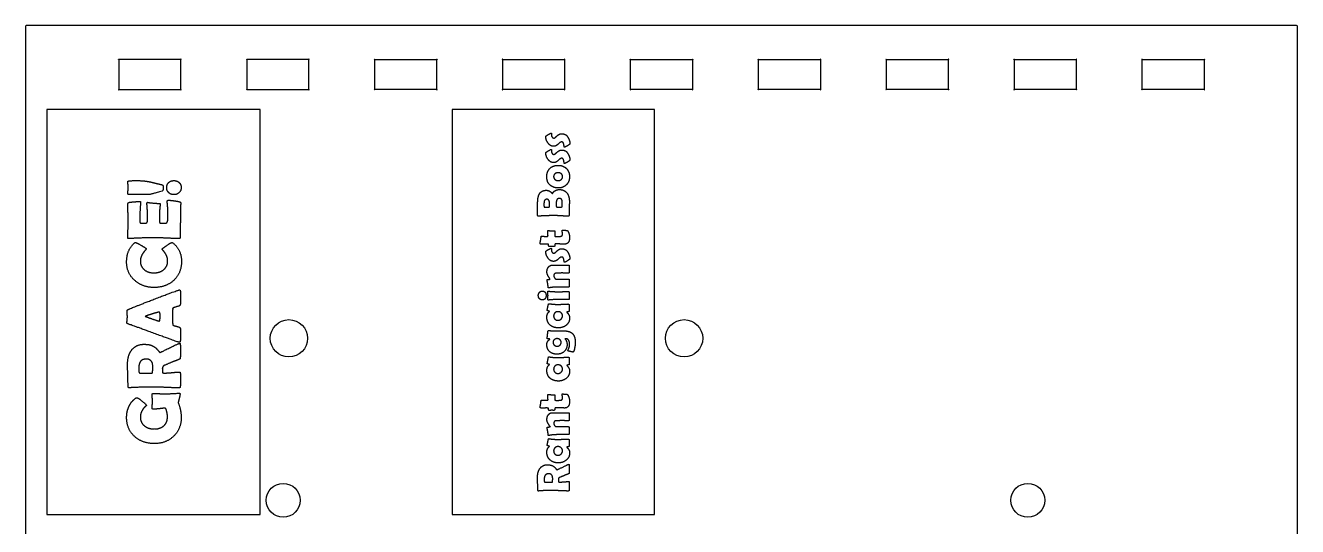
# Model space of a CAD drawing. Header units: millimetres. Extents: x 10 to 778, y 22 to 238.
# Drawn here: x 375 to 494.3, y 190.9 to 237.9 of the extents above; entities that cross this region are included whole.
import ezdxf

# ---------------------------------------------------------------- set-up
doc = ezdxf.new("R2010")
doc.units = ezdxf.units.MM
doc.layers.get('0').update_dxf_attribs({"linetype": 'CONTINUOUS'})

msp = doc.modelspace()

# ---------------------------------------------------------------- linework, layer by layer
for p, q in [((387.56, 219.87), (387.56, 219.5)), ((423.11, 220.01), (423.08, 220.01)), ((384.71, 217.9), (384.66, 217.9)), ((424.64, 218.29), (424.64, 218.13)), ((424.43, 215.41), (425.1, 215.41)), ((424.77, 214.1), (425.91, 214.1)), ((425.73, 208.49), (425.59, 208.49)), ((384.75, 203.9), (384.7, 203.89)), ((389.35, 203.39), (389.39, 203.4)), ((424.64, 202.91), (424.64, 202.75)), ((424.43, 201.56), (425.1, 201.56)), ((424.77, 200.25), (425.91, 200.25)), ((423.13, 194.22), (423.1, 194.21))]:
    msp.add_line(p, q)
msp.add_lwpolyline([(494.32, 27.8), (494.32, 231.8), (494.32, 237.8), (494.32, 237.82), (494.29, 237.87), (494.23, 237.9), (494.22, 237.9), (491.21, 237.9), (378.08, 237.9), (375.08, 237.9), (375.06, 237.9), (375.01, 237.87), (374.98, 237.82), (374.98, 237.8), (374.98, 231.8), (374.98, 27.8)])
for points in [[(389.56, 234.74), (389.55, 234.71), (389.55, 234.7), (386.65, 234.7), (383.75, 234.7), (383.73, 234.7), (383.7, 234.71), (383.71, 234.74), (383.73, 234.74), (383.75, 234.71), (383.75, 234.7), (383.75, 231.9), (383.73, 231.9), (383.7, 231.89), (383.71, 231.86), (383.73, 231.86), (383.75, 231.89), (383.75, 231.9), (389.55, 231.9), (389.55, 234.7), (389.56, 234.7), (389.59, 234.71), (389.58, 234.74)], [(395.73, 234.74), (395.71, 234.74), (395.7, 234.71), (395.74, 234.7), (395.75, 234.7), (395.75, 234.71)], [(401.59, 231.89), (401.56, 231.9), (401.55, 231.9), (401.55, 234.7), (398.65, 234.7), (395.75, 234.7), (395.75, 231.9), (401.55, 231.9), (401.55, 231.89), (401.56, 231.86), (401.59, 231.86)], [(401.55, 234.7), (401.56, 234.7), (401.59, 234.71), (401.59, 234.74), (401.56, 234.74), (401.55, 234.71)], [(407.75, 234.7), (410.65, 234.7), (413.55, 234.7), (413.55, 234.71), (413.56, 234.74), (413.59, 234.74), (413.59, 234.71), (413.56, 234.7), (413.55, 234.7), (413.55, 231.9), (407.75, 231.9), (407.74, 231.9), (407.7, 231.89), (407.71, 231.86), (407.73, 231.86), (407.75, 231.89), (407.75, 231.9)], [(407.73, 234.74), (407.71, 234.74), (407.7, 234.71), (407.74, 234.7), (407.75, 234.7), (407.75, 234.71)], [(419.75, 234.7), (419.75, 234.71), (419.73, 234.74), (419.71, 234.74), (419.7, 234.71), (419.74, 234.7)], [(422.64, 234.7), (425.55, 234.7), (425.55, 231.9), (419.75, 231.9), (419.74, 231.9), (419.7, 231.89), (419.71, 231.86), (419.73, 231.86), (419.75, 231.89), (419.75, 231.9), (419.75, 234.7)], [(425.58, 234.74), (425.56, 234.74), (425.55, 234.71), (425.55, 234.7), (425.56, 234.7), (425.59, 234.71)], [(431.73, 231.86), (431.75, 231.89), (431.75, 231.9), (431.75, 234.7), (431.74, 234.7), (431.71, 234.71), (431.71, 234.74), (431.73, 234.74), (431.75, 234.71), (431.75, 234.7), (434.65, 234.7), (437.55, 234.7), (437.55, 234.71), (437.56, 234.74), (437.59, 234.74), (437.59, 234.71), (437.56, 234.7), (437.55, 234.7), (437.55, 231.9), (431.75, 231.9), (431.74, 231.9), (431.71, 231.89), (431.71, 231.86)], [(449.55, 231.9), (443.75, 231.9), (443.75, 231.89), (443.73, 231.86), (443.71, 231.86), (443.71, 231.89), (443.74, 231.9), (443.75, 231.9), (443.75, 234.7), (443.74, 234.7), (443.71, 234.71), (443.71, 234.74), (443.73, 234.74), (443.75, 234.71), (443.75, 234.7), (446.65, 234.7), (449.55, 234.7), (449.56, 234.7), (449.59, 234.71), (449.58, 234.74), (449.56, 234.74), (449.55, 234.71), (449.55, 234.7)], [(455.73, 231.86), (455.75, 231.89), (455.75, 231.9), (455.75, 234.7), (455.75, 234.71), (455.73, 234.74), (455.71, 234.74), (455.7, 234.71), (455.74, 234.7), (455.75, 234.7), (458.65, 234.7), (461.55, 234.7), (461.56, 234.7), (461.59, 234.71), (461.59, 234.74), (461.56, 234.74), (461.55, 234.71), (461.55, 234.7), (461.55, 231.9), (461.56, 231.9), (461.59, 231.89), (461.59, 231.86), (461.56, 231.86), (461.55, 231.89), (461.55, 231.9), (455.75, 231.9), (455.74, 231.9), (455.7, 231.89), (455.71, 231.86)], [(470.65, 234.7), (473.55, 234.7), (473.55, 231.9), (473.56, 231.9), (473.59, 231.89), (473.59, 231.86), (473.56, 231.86), (473.55, 231.89), (473.55, 231.9), (467.75, 231.9), (467.74, 231.9), (467.71, 231.89), (467.71, 231.86), (467.73, 231.86), (467.75, 231.89), (467.75, 231.9), (467.75, 234.7), (467.74, 234.7), (467.71, 234.71), (467.71, 234.74), (467.73, 234.74), (467.75, 234.71), (467.75, 234.7)], [(473.56, 234.7), (473.59, 234.71), (473.59, 234.74), (473.56, 234.74), (473.55, 234.71), (473.55, 234.7)], [(479.73, 234.74), (479.71, 234.74), (479.7, 234.71), (479.74, 234.7), (479.75, 234.7), (479.75, 234.71)], [(482.65, 234.7), (485.55, 234.7), (485.55, 234.71), (485.56, 234.74), (485.58, 234.74), (485.59, 234.71), (485.56, 234.7), (485.55, 234.7), (485.55, 231.9), (479.75, 231.9), (479.75, 231.89), (479.73, 231.86), (479.71, 231.86), (479.7, 231.89), (479.74, 231.9), (479.75, 231.9), (479.75, 234.7)], [(389.55, 231.9), (389.55, 231.89), (389.56, 231.86), (389.58, 231.86), (389.59, 231.89), (389.56, 231.9)], [(395.73, 231.86), (395.75, 231.89), (395.75, 231.9), (395.74, 231.9), (395.7, 231.89), (395.71, 231.86)], [(413.55, 231.9), (413.55, 231.89), (413.56, 231.86), (413.59, 231.86), (413.59, 231.89), (413.56, 231.9)], [(425.58, 231.86), (425.59, 231.89), (425.56, 231.9), (425.55, 231.9), (425.55, 231.89), (425.56, 231.86)], [(437.55, 231.9), (437.55, 231.89), (437.56, 231.86), (437.59, 231.86), (437.59, 231.89), (437.56, 231.9)], [(449.58, 231.86), (449.59, 231.89), (449.56, 231.9), (449.55, 231.9), (449.55, 231.89), (449.56, 231.86)], [(485.56, 231.9), (485.55, 231.9), (485.55, 231.89), (485.56, 231.86), (485.58, 231.86), (485.59, 231.89)], [(397, 192), (397, 230), (377, 230), (377, 192)], [(434, 192), (434, 230), (415, 230), (415, 192)]]:
    msp.add_lwpolyline(points, close=True)
for centre, radius in [((399.69, 208.54), 1.75), ((436.77, 208.54), 1.75), ((399.16, 193.34), 1.59), ((469.01, 193.34), 1.59)]:
    msp.add_circle(centre, radius)
for points in [[(423.79, 227.49), (423.79, 227.52), (424.02, 227.66)], [(423.99, 226.88), (423.79, 227.16), (423.79, 227.49)], [(424.52, 226.56), (424.21, 226.56), (423.99, 226.88)], [(424.02, 227.66), (424.24, 227.79), (424.28, 227.79)], [(424.28, 227.79), (424.3, 227.79), (424.34, 227.76)], [(424.34, 227.76), (424.32, 227.7), (424.32, 227.64)], [(424.32, 227.64), (424.32, 227.51), (424.38, 227.43)], [(424.38, 227.43), (424.44, 227.33), (424.56, 227.33)], [(424.56, 227.33), (424.63, 227.33), (424.74, 227.44)], [(424.74, 227.44), (424.91, 227.6), (424.97, 227.64)], [(425.07, 226.87), (424.85, 226.67), (424.84, 226.67)], [(424.97, 227.64), (425.13, 227.74), (425.31, 227.74)], [(425.28, 226.97), (425.19, 226.97), (425.07, 226.87)], [(425.47, 226.79), (425.42, 226.97), (425.28, 226.97)], [(425.31, 227.74), (425.42, 227.74), (425.54, 227.7)], [(425.53, 226.49), (425.5, 226.64), (425.47, 226.79)], [(425.54, 227.7), (425.67, 227.65), (425.74, 227.58)], [(425.74, 227.58), (425.87, 227.42), (425.96, 227.22)], [(426.06, 226.8), (426.06, 226.76), (425.83, 226.61)], [(425.96, 227.22), (426.06, 226.99), (426.06, 226.8)], [(423.79, 225.96), (423.79, 225.99), (424.02, 226.12)], [(423.99, 225.35), (423.79, 225.63), (423.79, 225.96)], [(424.02, 226.12), (424.24, 226.26), (424.28, 226.26)], [(424.28, 226.26), (424.3, 226.26), (424.34, 226.22)], [(424.34, 226.22), (424.32, 226.17), (424.32, 226.11)], [(424.32, 226.11), (424.32, 225.98), (424.38, 225.9)], [(424.38, 225.9), (424.44, 225.8), (424.56, 225.8)], [(424.84, 226.67), (424.69, 226.56), (424.52, 226.56)], [(424.56, 225.8), (424.63, 225.8), (424.74, 225.9)], [(424.74, 225.9), (424.91, 226.07), (424.97, 226.1)], [(424.97, 226.1), (425.13, 226.21), (425.31, 226.21)], [(425.31, 226.21), (425.42, 226.21), (425.54, 226.17)], [(425.55, 226.47), (425.53, 226.47), (425.53, 226.49)], [(425.54, 226.17), (425.67, 226.12), (425.74, 226.05)], [(425.83, 226.61), (425.6, 226.47), (425.55, 226.47)], [(425.74, 226.05), (425.87, 225.89), (425.96, 225.68)], [(425.96, 225.68), (426.06, 225.46), (426.06, 225.27)], [(423.88, 223.71), (423.88, 224.18), (424.17, 224.48)], [(424.52, 225.03), (424.21, 225.03), (423.99, 225.35)], [(424.17, 224.48), (424.47, 224.77), (424.95, 224.77)], [(424.84, 225.13), (424.69, 225.03), (424.52, 225.03)], [(425.07, 225.33), (424.85, 225.14), (424.84, 225.13)], [(424.95, 224.77), (425.43, 224.77), (425.72, 224.48)], [(425.28, 225.44), (425.19, 225.44), (425.07, 225.33)], [(425.47, 225.25), (425.42, 225.44), (425.28, 225.44)], [(425.53, 224.96), (425.5, 225.11), (425.47, 225.25)], [(425.55, 224.94), (425.53, 224.94), (425.53, 224.96)], [(425.83, 225.08), (425.6, 224.94), (425.55, 224.94)], [(425.72, 224.48), (426.02, 224.18), (426.02, 223.71)], [(426.06, 225.27), (426.06, 225.23), (425.83, 225.08)], [(384.58, 223.27), (384.58, 223.34), (385.43, 223.34)], [(384.6, 222.98), (384.58, 223.17), (384.58, 223.27)], [(385.43, 223.34), (386.07, 223.34), (386.63, 223.23)], [(386.63, 223.23), (387.2, 223.09), (387.78, 222.95)], [(388.42, 223.16), (388.61, 223.34), (388.9, 223.34)], [(388.9, 223.34), (389.2, 223.34), (389.39, 223.16)], [(424.18, 222.93), (423.88, 223.22), (423.88, 223.71)], [(424.65, 223.98), (424.53, 223.88), (424.53, 223.71)], [(424.53, 223.71), (424.53, 223.55), (424.66, 223.44)], [(424.95, 224.08), (424.78, 224.08), (424.65, 223.98)], [(424.66, 223.44), (424.78, 223.34), (424.95, 223.34)], [(425.24, 223.98), (425.12, 224.08), (424.95, 224.08)], [(424.95, 223.34), (425.12, 223.34), (425.24, 223.44)], [(425.37, 223.71), (425.37, 223.88), (425.24, 223.98)], [(425.24, 223.44), (425.37, 223.55), (425.37, 223.71)], [(426.02, 223.71), (426.02, 223.24), (425.73, 222.95)], [(384.58, 222.09), (384.58, 222.19), (384.6, 222.39)], [(384.71, 222.03), (384.58, 222.03), (384.58, 222.09)], [(384.61, 222.68), (384.61, 222.78), (384.6, 222.98)], [(384.6, 222.39), (384.61, 222.59), (384.61, 222.68)], [(385.19, 222.04), (384.87, 222.03), (384.71, 222.03)], [(385.66, 222.05), (385.5, 222.05), (385.19, 222.04)], [(386.09, 222.04), (385.8, 222.05), (385.66, 222.05)], [(386.51, 222.02), (386.37, 222.02), (386.09, 222.04)], [(387.79, 222.35), (386.67, 222.02), (386.51, 222.02)], [(387.78, 222.95), (387.91, 222.92), (387.91, 222.67)], [(387.91, 222.67), (387.91, 222.39), (387.79, 222.35)], [(388.23, 222.68), (388.23, 222.97), (388.42, 223.16)], [(388.42, 222.21), (388.23, 222.39), (388.23, 222.68)], [(388.9, 222.02), (388.61, 222.02), (388.42, 222.21)], [(389.39, 222.21), (389.2, 222.02), (388.9, 222.02)], [(389.39, 223.16), (389.59, 222.98), (389.59, 222.68)], [(389.59, 222.68), (389.59, 222.39), (389.39, 222.21)], [(423.03, 221.34), (423.05, 221.86), (423.2, 222.11)], [(423.2, 222.11), (423.4, 222.43), (423.87, 222.43)], [(423.87, 222.43), (423.99, 222.43), (424.13, 222.36)], [(424.13, 222.36), (424.23, 222.3), (424.33, 222.21)], [(424.97, 222.65), (424.48, 222.65), (424.18, 222.93)], [(424.33, 222.21), (424.42, 222.13), (424.41, 222.13)], [(424.41, 222.13), (424.43, 222.13), (424.46, 222.19)], [(424.46, 222.19), (424.54, 222.34), (424.72, 222.42)], [(424.72, 222.42), (424.89, 222.5), (425.07, 222.5)], [(425.73, 222.95), (425.43, 222.65), (424.97, 222.65)], [(425.07, 222.5), (425.46, 222.5), (425.71, 222.25)], [(425.71, 222.25), (426.01, 221.98), (426.01, 221.29)], [(384.58, 221.09), (384.58, 221.27), (384.72, 221.3)], [(384.6, 220.32), (384.58, 220.83), (384.58, 221.09)], [(384.72, 221.3), (384.8, 221.32), (385.21, 221.35)], [(385.21, 221.35), (385.62, 221.39), (385.71, 221.39)], [(385.78, 221.25), (385.7, 220.31), (385.7, 219.57)], [(385.71, 221.39), (385.78, 221.39), (385.78, 221.32)], [(385.78, 221.32), (385.78, 221.3), (385.78, 221.25)], [(386.37, 221.2), (386.37, 221.29), (386.45, 221.29)], [(386.39, 221.02), (386.37, 221.13), (386.37, 221.2)], [(386.4, 220.82), (386.4, 220.86), (386.39, 221.02)], [(386.43, 219.93), (386.43, 220.37), (386.4, 220.82)], [(386.45, 221.29), (386.38, 221.29), (386.99, 221.23)], [(386.99, 221.23), (387.27, 221.2), (387.55, 221.2)], [(387.55, 221.2), (387.62, 221.2), (387.62, 221.1)], [(387.58, 220.78), (387.56, 220.58), (387.56, 219.87)], [(387.62, 221.1), (387.62, 221.1), (387.58, 220.78)], [(388.28, 221.42), (388.28, 221.5), (388.41, 221.5)], [(388.32, 220.87), (388.28, 221.24), (388.28, 221.42)], [(388.35, 220.32), (388.35, 220.51), (388.32, 220.87)], [(388.41, 221.5), (388.56, 221.5), (388.96, 221.44)], [(388.96, 221.44), (389.4, 221.38), (389.49, 221.33)], [(389.49, 221.33), (389.55, 221.29), (389.55, 221.21)], [(389.54, 221.11), (389.51, 220.85), (389.51, 219.61)], [(389.55, 221.21), (389.55, 221.18), (389.54, 221.11)], [(423.02, 220.56), (423.02, 221.23), (423.03, 221.34)], [(423.65, 221.41), (423.62, 221.31), (423.62, 221.08)], [(423.62, 221.08), (423.62, 220.85), (423.65, 220.85)], [(423.89, 221.59), (423.71, 221.59), (423.65, 221.41)], [(423.65, 220.85), (423.69, 220.85), (423.77, 220.85)], [(423.77, 220.85), (423.85, 220.84), (423.89, 220.84)], [(424.15, 221.14), (424.15, 221.59), (423.89, 221.59)], [(423.89, 220.84), (424.1, 220.84), (424.13, 220.87)], [(424.13, 220.87), (424.15, 220.9), (424.15, 221.14)], [(424.81, 221.5), (424.77, 221.4), (424.77, 221.17)], [(424.77, 221.17), (424.77, 220.9), (424.79, 220.88)], [(424.79, 220.88), (424.81, 220.85), (425.04, 220.85)], [(425.06, 221.66), (424.88, 221.66), (424.81, 221.5)], [(425.04, 220.85), (425.29, 220.85), (425.32, 220.88)], [(425.31, 221.5), (425.25, 221.66), (425.06, 221.66)], [(425.34, 221.18), (425.34, 221.41), (425.31, 221.5)], [(425.32, 220.88), (425.34, 220.91), (425.34, 221.18)], [(426, 220.99), (426, 220.21), (425.97, 220.06)], [(426.01, 221.29), (426.01, 221.24), (426, 221.14)], [(426, 221.14), (426, 221.04), (426, 220.99)], [(384.61, 219.55), (384.61, 219.8), (384.6, 220.32)], [(386.37, 219.4), (386.44, 219.46), (386.44, 219.62)], [(386.43, 219.76), (386.43, 219.86), (386.43, 219.93)], [(386.44, 219.62), (386.44, 219.66), (386.43, 219.76)], [(388.19, 219.36), (388.33, 219.42), (388.35, 219.81)], [(388.35, 219.81), (388.35, 219.8), (388.35, 220.32)], [(389.51, 219.61), (389.51, 219.34), (389.5, 218.81)], [(423.03, 220.07), (423.02, 220.14), (423.02, 220.56)], [(423.08, 220.01), (423.04, 220), (423.03, 220.07)], [(423.63, 220.03), (423.45, 220.02), (423.11, 220.01)], [(424.54, 220.06), (424.3, 220.06), (423.63, 220.03)], [(425.23, 220.03), (424.77, 220.06), (424.54, 220.06)], [(425.91, 220), (425.68, 220), (425.23, 220.03)], [(425.97, 220.06), (425.96, 220), (425.91, 220)], [(384.58, 217.99), (384.58, 218.25), (384.6, 218.77)], [(384.6, 218.77), (384.61, 219.29), (384.61, 219.55)], [(385.7, 219.57), (385.7, 219.39), (385.79, 219.34)], [(385.79, 219.34), (385.83, 219.33), (386.06, 219.33)], [(386.06, 219.33), (386.29, 219.33), (386.37, 219.4)], [(387.56, 219.5), (387.56, 219.35), (387.63, 219.33)], [(387.63, 219.33), (387.65, 219.33), (387.85, 219.33)], [(387.85, 219.33), (388.12, 219.33), (388.19, 219.36)], [(389.5, 218.81), (389.5, 218.28), (389.5, 218.01)], [(423.99, 218.61), (423.99, 218.65), (424.02, 218.65)], [(423.99, 218.38), (423.99, 218.53), (423.99, 218.61)], [(424.02, 218.65), (424.07, 218.65), (424.16, 218.64)], [(424.16, 218.64), (424.26, 218.63), (424.31, 218.63)], [(424.31, 218.63), (424.36, 218.63), (424.46, 218.63)], [(424.46, 218.63), (424.55, 218.63), (424.6, 218.63)], [(424.6, 218.63), (424.65, 218.63), (424.65, 218.57)], [(424.65, 218.43), (424.64, 218.33), (424.64, 218.29)], [(424.65, 218.57), (424.65, 218.53), (424.65, 218.43)], [(425.32, 218.66), (425.32, 218.7), (425.37, 218.7)], [(425.34, 218.52), (425.32, 218.62), (425.32, 218.66)], [(425.37, 218.37), (425.37, 218.42), (425.34, 218.52)], [(425.37, 218.7), (425.43, 218.7), (425.56, 218.68)], [(425.56, 218.68), (425.68, 218.67), (425.74, 218.67)], [(425.74, 218.67), (425.8, 218.67), (425.82, 218.66)], [(425.82, 218.66), (425.84, 218.64), (425.87, 218.59)], [(425.87, 218.59), (426.02, 218.31), (426.02, 217.98)], [(384.47, 215.68), (384.47, 216.81), (385.17, 217.46)], [(384.66, 217.9), (384.58, 217.89), (384.58, 217.99)], [(385.55, 217.94), (385.27, 217.93), (384.71, 217.9)], [(385.17, 217.46), (385.24, 217.53), (385.3, 217.53)], [(385.3, 217.53), (385.37, 217.53), (385.8, 217.29)], [(387.04, 217.98), (386.64, 217.98), (385.55, 217.94)], [(385.8, 217.29), (386.22, 217.04), (386.28, 216.98)], [(388.22, 217.94), (387.43, 217.98), (387.04, 217.98)], [(387.84, 216.97), (387.91, 217.03), (388.28, 217.28)], [(389.4, 217.9), (389.01, 217.9), (388.22, 217.94)], [(388.28, 217.28), (388.67, 217.53), (388.71, 217.53)], [(388.71, 217.53), (388.76, 217.53), (388.86, 217.46)], [(388.86, 217.46), (389.62, 216.81), (389.62, 215.75)], [(389.5, 218.01), (389.5, 217.9), (389.4, 217.9)], [(423.25, 217.42), (423.25, 217.48), (423.28, 217.58)], [(423.5, 217.37), (423.25, 217.37), (423.25, 217.42)], [(423.28, 217.58), (423.31, 217.7), (423.31, 217.75)], [(423.31, 217.75), (423.33, 217.85), (423.35, 218.07)], [(423.35, 218.07), (423.36, 218.12), (423.39, 218.12)], [(423.39, 218.12), (423.47, 218.12), (423.64, 218.11)], [(423.76, 217.38), (423.49, 217.37), (423.5, 217.37)], [(423.64, 218.11), (423.81, 218.1), (423.9, 218.1)], [(424.01, 217.37), (423.93, 217.39), (423.76, 217.38)], [(423.9, 218.1), (424, 218.1), (424, 218.16)], [(424, 218.16), (424, 218.23), (423.99, 218.38)], [(424.05, 217.29), (424.05, 217.37), (424.01, 217.37)], [(424.1, 217.16), (424.06, 217.16), (424.05, 217.29)], [(424.63, 217.24), (424.63, 217.16), (424.57, 217.16)], [(424.72, 217.4), (424.63, 217.4), (424.63, 217.29)], [(424.63, 217.29), (424.63, 217.28), (424.63, 217.26)], [(424.63, 217.26), (424.63, 217.24), (424.63, 217.24)], [(424.64, 218.13), (424.64, 218.1), (424.73, 218.1)], [(425.14, 217.39), (424.86, 217.4), (424.72, 217.4)], [(424.73, 218.1), (424.78, 218.1), (424.88, 218.1)], [(424.88, 218.1), (424.98, 218.1), (425.03, 218.1)], [(425.03, 218.1), (425.21, 218.1), (425.28, 218.14)], [(425.55, 217.38), (425.42, 217.38), (425.14, 217.39)], [(425.28, 218.14), (425.37, 218.2), (425.37, 218.37)], [(426.02, 217.98), (426.02, 217.38), (425.55, 217.38)], [(385.9, 216.36), (385.76, 216.09), (385.76, 215.79)], [(386.16, 216.73), (386, 216.54), (385.9, 216.36)], [(386.3, 216.91), (386.3, 216.89), (386.16, 216.73)], [(386.28, 216.98), (386.3, 216.95), (386.3, 216.91)], [(387.8, 216.9), (387.8, 216.94), (387.84, 216.97)], [(387.94, 216.73), (387.8, 216.88), (387.8, 216.9)], [(388.18, 216.37), (388.09, 216.54), (387.94, 216.73)], [(388.32, 215.79), (388.32, 216.09), (388.18, 216.37)], [(423.79, 216.69), (423.79, 216.73), (424.02, 216.86)], [(423.99, 216.08), (423.79, 216.37), (423.79, 216.69)], [(424.52, 215.76), (424.21, 215.76), (423.99, 216.08)], [(424.02, 216.86), (424.24, 216.99), (424.28, 216.99)], [(424.23, 217.16), (424.14, 217.16), (424.1, 217.16)], [(424.37, 217.17), (424.32, 217.17), (424.23, 217.16)], [(424.28, 216.99), (424.3, 216.99), (424.34, 216.96)], [(424.34, 216.96), (424.32, 216.9), (424.32, 216.84)], [(424.32, 216.84), (424.32, 216.72), (424.38, 216.63)], [(424.47, 217.16), (424.4, 217.17), (424.37, 217.17)], [(424.38, 216.63), (424.44, 216.53), (424.56, 216.53)], [(424.57, 217.16), (424.54, 217.16), (424.47, 217.16)], [(424.56, 216.53), (424.63, 216.53), (424.74, 216.64)], [(424.74, 216.64), (424.91, 216.8), (424.97, 216.84)], [(425.07, 216.07), (424.85, 215.88), (424.84, 215.87)], [(424.97, 216.84), (425.13, 216.95), (425.31, 216.95)], [(425.28, 216.17), (425.19, 216.17), (425.07, 216.07)], [(425.47, 215.99), (425.42, 216.17), (425.28, 216.17)], [(425.31, 216.95), (425.42, 216.95), (425.54, 216.9)], [(425.54, 216.9), (425.67, 216.86), (425.74, 216.78)], [(425.74, 216.78), (425.87, 216.63), (425.96, 216.42)], [(426.06, 216), (426.06, 215.96), (425.83, 215.82)], [(425.96, 216.42), (426.06, 216.19), (426.06, 216)], [(385.25, 213.96), (384.47, 214.64), (384.47, 215.68)], [(385.76, 215.79), (385.76, 215.27), (386.15, 214.96)], [(386.15, 214.96), (386.5, 214.68), (387.03, 214.68)], [(387.03, 214.68), (387.56, 214.68), (387.92, 214.96)], [(387.92, 214.96), (388.32, 215.27), (388.32, 215.79)], [(389.62, 215.75), (389.62, 214.65), (388.88, 213.97)], [(423.9, 214.76), (423.9, 215.03), (424.03, 215.21)], [(424.03, 215.21), (424.17, 215.41), (424.43, 215.41)], [(424.84, 215.87), (424.69, 215.76), (424.52, 215.76)], [(425.1, 215.41), (425.24, 215.41), (425.51, 215.41)], [(425.53, 215.69), (425.5, 215.84), (425.47, 215.99)], [(425.51, 215.41), (425.78, 215.41), (425.92, 215.41)], [(425.55, 215.67), (425.53, 215.67), (425.53, 215.69)], [(425.83, 215.82), (425.6, 215.67), (425.55, 215.67)], [(425.92, 215.41), (425.98, 215.41), (425.99, 215.35)], [(425.99, 215.04), (425.99, 214.78), (425.98, 214.72)], [(425.99, 215.35), (425.99, 215.29), (425.99, 215.04)], [(387.05, 213.31), (385.99, 213.31), (385.25, 213.96)], [(388.88, 213.97), (388.15, 213.31), (387.05, 213.31)], [(424.05, 214.32), (423.9, 214.57), (423.9, 214.76)], [(423.91, 214.03), (423.91, 214.05), (424.05, 214.06)], [(423.98, 213.65), (423.91, 213.98), (423.91, 214.03)], [(424.02, 213.3), (424.01, 213.43), (423.98, 213.65)], [(424.19, 214.1), (424.19, 214.07), (424.05, 214.32)], [(424.05, 214.06), (424.19, 214.07), (424.19, 214.1)], [(424.83, 214.66), (424.54, 214.66), (424.54, 214.41)], [(424.54, 214.41), (424.54, 214.32), (424.61, 214.22)], [(424.61, 214.22), (424.69, 214.1), (424.77, 214.1)], [(425.06, 214.66), (424.91, 214.66), (424.83, 214.66)], [(425.3, 214.67), (425.22, 214.67), (425.06, 214.66)], [(425.6, 214.66), (425.4, 214.67), (425.3, 214.67)], [(425.89, 214.65), (425.8, 214.65), (425.6, 214.66)], [(425.98, 214.72), (425.97, 214.65), (425.89, 214.65)], [(425.91, 214.1), (425.98, 214.1), (425.99, 214.03)], [(425.99, 213.73), (425.99, 213.49), (425.98, 213.41)], [(425.99, 214.03), (425.99, 213.96), (425.99, 213.73)], [(387.15, 212.25), (389.32, 213.08), (389.41, 213.08)], [(389.41, 213.08), (389.48, 213.08), (389.5, 213)], [(389.5, 213), (389.53, 212.89), (389.53, 212.34)], [(423.09, 212.56), (423.09, 212.72), (423.19, 212.84)], [(423.19, 212.27), (423.09, 212.39), (423.09, 212.56)], [(423.19, 212.84), (423.29, 212.97), (423.45, 212.97)], [(423.45, 212.97), (423.82, 212.97), (423.82, 212.56)], [(423.82, 212.56), (423.82, 212.38), (423.73, 212.26)], [(423.98, 212.91), (423.98, 212.96), (424.03, 212.96)], [(423.99, 212.73), (423.98, 212.85), (423.98, 212.91)], [(424, 212.55), (424, 212.61), (423.99, 212.73)], [(423.99, 212.37), (424, 212.49), (424, 212.55)], [(424.07, 213.27), (424.03, 213.27), (424.02, 213.3)], [(424.03, 212.96), (424.03, 212.96), (424.07, 212.96)], [(424.1, 213.27), (424.08, 213.27), (424.07, 213.27)], [(424.07, 212.96), (424.48, 212.91), (425.02, 212.91)], [(424.92, 213.35), (424.4, 213.35), (424.1, 213.27)], [(425.42, 213.35), (425.09, 213.35), (424.92, 213.35)], [(425.02, 212.91), (425.17, 212.91), (425.47, 212.92)], [(425.91, 213.35), (425.75, 213.35), (425.42, 213.35)], [(425.47, 212.92), (425.78, 212.93), (425.93, 212.93)], [(425.98, 213.41), (425.97, 213.35), (425.91, 213.35)], [(425.93, 212.93), (425.97, 212.93), (425.98, 212.87)], [(425.98, 212.87), (425.99, 212.8), (425.99, 212.55)], [(425.99, 212.55), (425.99, 212.3), (425.98, 212.23)], [(384.51, 211.12), (384.51, 211.19), (384.63, 211.25)], [(384.63, 211.25), (384.99, 211.42), (387.15, 212.25)], [(388.8, 211.36), (388.78, 211.31), (388.78, 210.42)], [(389.34, 211.55), (388.84, 211.43), (388.8, 211.36)], [(389.5, 211.7), (389.48, 211.58), (389.34, 211.55)], [(389.53, 212.34), (389.53, 211.84), (389.5, 211.7)], [(423.45, 212.14), (423.29, 212.14), (423.19, 212.27)], [(423.73, 212.26), (423.63, 212.14), (423.45, 212.14)], [(423.93, 211.17), (423.93, 211.24), (423.98, 211.46)], [(423.98, 212.19), (423.98, 212.25), (423.99, 212.37)], [(424.02, 212.13), (423.98, 212.13), (423.98, 212.19)], [(423.98, 211.46), (424.02, 211.67), (424.05, 211.76)], [(424.07, 212.13), (424.03, 212.13), (424.02, 212.13)], [(424.05, 211.76), (424.06, 211.79), (424.08, 211.79)], [(425.02, 212.18), (424.42, 212.18), (424.07, 212.13)], [(424.08, 211.79), (424.09, 211.79), (424.12, 211.79)], [(424.12, 211.79), (424.51, 211.72), (424.93, 211.72)], [(424.93, 211.72), (425.09, 211.72), (425.41, 211.74)], [(425.45, 212.17), (425.16, 212.18), (425.02, 212.18)], [(425.41, 211.74), (425.73, 211.76), (425.89, 211.76)], [(425.89, 212.17), (425.75, 212.17), (425.45, 212.17)], [(425.95, 212.17), (425.95, 212.17), (425.89, 212.17)], [(425.89, 211.76), (425.97, 211.76), (425.98, 211.68)], [(425.98, 212.23), (425.97, 212.18), (425.95, 212.17)], [(425.98, 211.68), (426, 211.42), (426, 211.09)], [(384.5, 209.98), (384.5, 210.08), (384.52, 210.27)], [(384.52, 210.85), (384.51, 211.03), (384.51, 211.12)], [(384.54, 210.57), (384.54, 210.67), (384.52, 210.85)], [(384.52, 210.27), (384.54, 210.47), (384.54, 210.57)], [(386.87, 210.83), (386.36, 210.67), (386.22, 210.6)], [(386.22, 210.6), (386.37, 210.53), (386.89, 210.35)], [(387.5, 210.99), (387.39, 210.99), (386.87, 210.83)], [(386.89, 210.35), (387.44, 210.16), (387.53, 210.16)], [(387.55, 210.98), (387.53, 210.99), (387.5, 210.99)], [(387.53, 210.16), (387.59, 210.16), (387.6, 210.37)], [(387.61, 210.73), (387.61, 210.96), (387.55, 210.98)], [(387.6, 210.37), (387.61, 210.48), (387.61, 210.73)], [(388.78, 210.42), (388.78, 209.83), (388.81, 209.79)], [(423.89, 210.53), (423.89, 210.86), (424.12, 211.05)], [(424.2, 209.78), (423.89, 210.05), (423.89, 210.53)], [(424.03, 211.11), (423.93, 211.13), (423.93, 211.17)], [(424.14, 211.06), (424.14, 211.08), (424.03, 211.11)], [(424.12, 211.05), (424.14, 211.06), (424.14, 211.06)], [(424.65, 210.93), (424.53, 210.82), (424.53, 210.64)], [(424.53, 210.64), (424.53, 210.45), (424.65, 210.34)], [(424.94, 211.04), (424.76, 211.04), (424.65, 210.93)], [(424.65, 210.34), (424.76, 210.23), (424.94, 210.23)], [(425.24, 210.93), (425.12, 211.04), (424.94, 211.04)], [(424.94, 210.23), (425.11, 210.23), (425.23, 210.35)], [(425.23, 210.35), (425.36, 210.47), (425.36, 210.64)], [(425.36, 210.64), (425.36, 210.81), (425.24, 210.93)], [(426.03, 210.45), (426.03, 210.04), (425.71, 209.77)], [(425.88, 211.03), (425.76, 211.02), (425.76, 211)], [(425.76, 211), (425.76, 210.98), (425.79, 210.95)], [(425.79, 210.95), (426.03, 210.72), (426.03, 210.45)], [(426, 211.09), (426, 211.05), (425.88, 211.03)], [(384.63, 209.88), (384.5, 209.93), (384.5, 209.98)], [(387.19, 208.95), (384.86, 209.81), (384.63, 209.88)], [(389.43, 208.16), (389.34, 208.16), (387.19, 208.95)], [(388.81, 209.79), (388.87, 209.73), (389.18, 209.66)], [(389.18, 209.66), (389.48, 209.59), (389.5, 209.5)], [(389.5, 209.5), (389.53, 209.38), (389.53, 208.7)], [(423.92, 208.51), (423.92, 208.55), (423.96, 208.88)], [(423.96, 208.88), (423.99, 209.21), (424, 209.22)], [(424, 209.22), (424.01, 209.26), (424.05, 209.26)], [(424.05, 209.26), (424.2, 209.26), (424.48, 209.25)], [(424.98, 209.52), (424.5, 209.52), (424.2, 209.78)], [(424.48, 209.25), (424.77, 209.24), (424.92, 209.24)], [(424.92, 209.24), (425, 209.24), (425.18, 209.24)], [(425.71, 209.77), (425.4, 209.52), (424.98, 209.52)], [(425.18, 209.24), (425.35, 209.24), (425.43, 209.24)], [(425.43, 209.24), (426.03, 209.24), (426.29, 208.99)], [(426.29, 208.99), (426.56, 208.73), (426.56, 208.12)], [(384.92, 207.41), (385.33, 207.98), (386.1, 207.98)], [(386.1, 207.98), (386.61, 207.98), (386.91, 207.83)], [(386.91, 207.83), (387.22, 207.69), (387.51, 207.29)], [(388.49, 207.64), (389.37, 208.07), (389.46, 208.07)], [(389.53, 208.7), (389.53, 208.16), (389.43, 208.16)], [(389.46, 208.07), (389.49, 208.07), (389.5, 208)], [(389.5, 208), (389.52, 207.86), (389.52, 207.33)], [(423.89, 207.93), (423.89, 208.24), (424.12, 208.41)], [(424.17, 207.28), (423.89, 207.53), (423.89, 207.93)], [(424.09, 208.48), (423.92, 208.48), (423.92, 208.51)], [(424.17, 208.46), (424.17, 208.48), (424.09, 208.48)], [(424.12, 208.41), (424.17, 208.44), (424.17, 208.46)], [(424.59, 208.41), (424.47, 208.31), (424.47, 208.16)], [(424.47, 208.16), (424.47, 208), (424.59, 207.9)], [(424.85, 208.51), (424.7, 208.51), (424.59, 208.41)], [(424.59, 207.9), (424.7, 207.8), (424.86, 207.8)], [(425.12, 208.41), (425.01, 208.51), (424.85, 208.51)], [(424.86, 207.8), (425.01, 207.8), (425.12, 207.9)], [(425.23, 208.16), (425.23, 208.31), (425.12, 208.41)], [(425.12, 207.9), (425.23, 208.01), (425.23, 208.16)], [(425.79, 207.94), (425.79, 207.55), (425.51, 207.29)], [(425.59, 208.49), (425.79, 208.28), (425.79, 207.94)], [(425.96, 208.31), (425.87, 208.49), (425.73, 208.49)], [(425.87, 207.41), (426.03, 207.74), (426.03, 208.01)], [(426.03, 208.01), (426.03, 208.16), (425.96, 208.31)], [(426.56, 208.12), (426.56, 207.95), (426.5, 207.64)], [(384.56, 206.11), (384.56, 206.91), (384.92, 207.41)], [(386.32, 206.59), (385.89, 206.59), (385.73, 206.31)], [(386.93, 205.83), (386.93, 206.59), (386.32, 206.59)], [(387.51, 207.29), (387.56, 207.21), (387.61, 207.21)], [(387.61, 207.21), (387.61, 207.21), (388.49, 207.64)], [(389.41, 206.57), (389.28, 206.51), (389.01, 206.41)], [(389.48, 206.61), (389.47, 206.59), (389.41, 206.57)], [(389.5, 206.7), (389.49, 206.63), (389.48, 206.61)], [(389.52, 207.33), (389.52, 206.87), (389.5, 206.7)], [(423.93, 206.18), (423.93, 206.25), (423.98, 206.47)], [(423.98, 206.47), (424.02, 206.68), (424.05, 206.77)], [(424.05, 206.77), (424.06, 206.8), (424.08, 206.8)], [(424.08, 206.8), (424.09, 206.8), (424.12, 206.8)], [(424.12, 206.8), (424.51, 206.73), (424.93, 206.73)], [(424.84, 207.05), (424.43, 207.05), (424.17, 207.28)], [(425.51, 207.29), (425.23, 207.05), (424.84, 207.05)], [(424.93, 206.73), (425.09, 206.73), (425.41, 206.75)], [(425.41, 206.75), (425.73, 206.77), (425.89, 206.77)], [(425.87, 207.39), (425.87, 207.4), (425.87, 207.41)], [(425.92, 207.34), (425.87, 207.36), (425.87, 207.39)], [(425.89, 206.77), (425.97, 206.77), (425.98, 206.69)], [(426.34, 207.25), (426.3, 207.25), (425.92, 207.34)], [(425.98, 206.69), (426, 206.43), (426, 206.1)], [(426.5, 207.64), (426.43, 207.25), (426.34, 207.25)], [(384.58, 205.07), (384.56, 205.72), (384.56, 206.11)], [(385.73, 206.31), (385.6, 206.1), (385.6, 205.63)], [(385.6, 205.63), (385.6, 205.3), (385.71, 205.28)], [(385.71, 205.28), (385.82, 205.26), (386.39, 205.26)], [(386.39, 205.26), (386.47, 205.26), (386.63, 205.26)], [(386.63, 205.26), (386.79, 205.27), (386.87, 205.27)], [(386.87, 205.27), (386.88, 205.27), (386.9, 205.38)], [(386.9, 205.38), (386.93, 205.59), (386.93, 205.83)], [(387.97, 205.98), (387.84, 205.92), (387.82, 205.69)], [(387.82, 205.69), (387.83, 205.8), (387.83, 205.33)], [(387.83, 205.33), (387.83, 205.28), (388.01, 205.28)], [(389.01, 206.41), (388.66, 206.28), (387.97, 205.98)], [(388.01, 205.28), (388.25, 205.28), (388.72, 205.32)], [(388.72, 205.32), (389.19, 205.37), (389.43, 205.37)], [(389.43, 205.37), (389.49, 205.37), (389.5, 205.34)], [(389.5, 205.34), (389.5, 205.29), (389.51, 205.24)], [(423.89, 205.54), (423.89, 205.87), (424.12, 206.06)], [(424.2, 204.79), (423.89, 205.06), (423.89, 205.54)], [(424.03, 206.12), (423.93, 206.14), (423.93, 206.18)], [(424.14, 206.08), (424.14, 206.09), (424.03, 206.12)], [(424.12, 206.06), (424.14, 206.07), (424.14, 206.08)], [(424.65, 205.94), (424.53, 205.83), (424.53, 205.65)], [(424.53, 205.65), (424.53, 205.47), (424.65, 205.35)], [(424.94, 206.05), (424.76, 206.05), (424.65, 205.94)], [(424.65, 205.35), (424.76, 205.24), (424.94, 205.24)], [(425.24, 205.94), (425.12, 206.05), (424.94, 206.05)], [(424.94, 205.24), (425.11, 205.24), (425.23, 205.36)], [(425.23, 205.36), (425.36, 205.48), (425.36, 205.65)], [(425.36, 205.65), (425.36, 205.83), (425.24, 205.94)], [(426.03, 205.46), (426.03, 205.05), (425.71, 204.78)], [(425.88, 206.04), (425.76, 206.03), (425.76, 206.01)], [(425.76, 206.01), (425.76, 205.99), (425.79, 205.97)], [(425.79, 205.97), (426.03, 205.73), (426.03, 205.46)], [(426, 206.1), (426, 206.06), (425.88, 206.04)], [(384.62, 204), (384.6, 204.12), (384.58, 205.07)], [(389.52, 204.59), (389.52, 204.09), (389.5, 203.99)], [(389.51, 205.24), (389.52, 205.03), (389.52, 204.59)], [(424.98, 204.53), (424.5, 204.53), (424.2, 204.79)], [(425.71, 204.78), (425.4, 204.53), (424.98, 204.53)], [(384.7, 203.89), (384.64, 203.89), (384.62, 204)], [(384.67, 202.11), (384.9, 202.62), (385.3, 202.91)], [(387.06, 203.96), (385.58, 203.96), (384.75, 203.9)], [(385.3, 202.91), (385.39, 202.97), (385.42, 202.97)], [(385.42, 202.97), (385.53, 202.97), (385.92, 202.65)], [(386.87, 203.28), (386.87, 203.37), (386.98, 203.37)], [(386.88, 202.94), (386.87, 203.17), (386.87, 203.28)], [(386.9, 202.61), (386.9, 202.72), (386.88, 202.94)], [(386.98, 203.37), (387.15, 203.37), (387.49, 203.35)], [(388.23, 203.93), (387.45, 203.96), (387.06, 203.96)], [(387.49, 203.35), (387.83, 203.33), (388, 203.33)], [(388, 203.33), (388.45, 203.33), (389.35, 203.39)], [(389.39, 203.89), (389.01, 203.89), (388.23, 203.93)], [(389.41, 202.92), (389.33, 202.6), (389.3, 202.53)], [(389.5, 203.99), (389.48, 203.89), (389.39, 203.89)], [(389.39, 203.4), (389.48, 203.41), (389.48, 203.3)], [(389.48, 203.3), (389.48, 203.23), (389.41, 202.92)], [(423.99, 203.22), (423.99, 203.27), (424.02, 203.27)], [(423.99, 203), (423.99, 203.15), (423.99, 203.22)], [(424, 202.78), (424, 202.85), (423.99, 203)], [(424.02, 203.27), (424.07, 203.27), (424.16, 203.26)], [(424.16, 203.26), (424.26, 203.25), (424.31, 203.25)], [(424.31, 203.25), (424.36, 203.25), (424.46, 203.25)], [(424.46, 203.25), (424.55, 203.25), (424.6, 203.25)], [(424.6, 203.25), (424.65, 203.25), (424.65, 203.19)], [(424.65, 203.05), (424.64, 202.95), (424.64, 202.91)], [(424.65, 203.19), (424.65, 203.15), (424.65, 203.05)], [(425.28, 202.76), (425.37, 202.82), (425.37, 202.99)], [(425.32, 203.28), (425.32, 203.32), (425.37, 203.32)], [(425.34, 203.14), (425.32, 203.24), (425.32, 203.28)], [(425.37, 202.99), (425.37, 203.04), (425.34, 203.14)], [(425.37, 203.32), (425.43, 203.32), (425.56, 203.3)], [(425.56, 203.3), (425.68, 203.29), (425.74, 203.29)], [(425.74, 203.29), (425.8, 203.29), (425.82, 203.28)], [(425.82, 203.28), (425.84, 203.26), (425.87, 203.21)], [(425.87, 203.21), (426.02, 202.93), (426.02, 202.6)], [(384.47, 201.11), (384.47, 201.64), (384.67, 202.11)], [(385.91, 201.74), (385.76, 201.47), (385.76, 201.15)], [(386.17, 202.09), (386, 201.92), (385.91, 201.74)], [(385.92, 202.65), (386.32, 202.34), (386.32, 202.25)], [(386.32, 202.25), (386.32, 202.23), (386.17, 202.09)], [(386.86, 201.99), (386.86, 202.09), (386.88, 202.3)], [(386.87, 201.93), (386.86, 201.95), (386.86, 201.99)], [(386.95, 201.89), (386.88, 201.89), (386.87, 201.93)], [(386.88, 202.3), (386.9, 202.5), (386.9, 202.61)], [(387.53, 201.93), (387.17, 201.89), (386.95, 201.89)], [(388.12, 202), (388.01, 201.99), (387.53, 201.93)], [(388.3, 201.2), (388.3, 201.56), (388.12, 202)], [(389.3, 202.53), (389.59, 201.79), (389.59, 201.12)], [(423.25, 202.04), (423.25, 202.1), (423.28, 202.2)], [(423.5, 201.99), (423.25, 201.99), (423.25, 202.04)], [(423.28, 202.2), (423.31, 202.32), (423.31, 202.37)], [(423.31, 202.37), (423.33, 202.47), (423.35, 202.69)], [(423.35, 202.69), (423.36, 202.74), (423.39, 202.74)], [(423.39, 202.74), (423.47, 202.74), (423.64, 202.73)], [(423.76, 202), (423.49, 201.99), (423.5, 201.99)], [(423.64, 202.73), (423.81, 202.72), (423.9, 202.72)], [(424.01, 201.99), (423.93, 202.01), (423.76, 202)], [(423.9, 202.72), (424, 202.72), (424, 202.78)], [(424.05, 201.91), (424.05, 201.99), (424.01, 201.99)], [(424.1, 201.78), (424.06, 201.78), (424.05, 201.91)], [(424.23, 201.78), (424.14, 201.78), (424.1, 201.78)], [(424.37, 201.79), (424.32, 201.79), (424.23, 201.78)], [(424.47, 201.78), (424.4, 201.79), (424.37, 201.79)], [(424.57, 201.78), (424.54, 201.78), (424.47, 201.78)], [(424.63, 201.86), (424.63, 201.78), (424.57, 201.78)], [(424.72, 202.02), (424.63, 202.02), (424.63, 201.91)], [(424.63, 201.91), (424.63, 201.9), (424.63, 201.88)], [(424.63, 201.88), (424.63, 201.86), (424.63, 201.86)], [(424.64, 202.75), (424.64, 202.72), (424.73, 202.72)], [(425.14, 202.01), (424.86, 202.02), (424.72, 202.02)], [(424.73, 202.72), (424.78, 202.72), (424.88, 202.72)], [(424.88, 202.72), (424.98, 202.72), (425.03, 202.72)], [(425.03, 202.72), (425.21, 202.72), (425.28, 202.76)], [(425.55, 202), (425.42, 202), (425.14, 202.01)], [(426.02, 202.6), (426.02, 202), (425.55, 202)], [(385.23, 199.32), (384.47, 200.01), (384.47, 201.11)], [(385.76, 201.15), (385.76, 200.62), (386.15, 200.32)], [(387.96, 200.33), (388.3, 200.63), (388.3, 201.2)], [(389.59, 201.12), (389.59, 200.04), (388.87, 199.34)], [(423.9, 200.91), (423.9, 201.18), (424.03, 201.36)], [(424.05, 200.48), (423.9, 200.72), (423.9, 200.91)], [(424.03, 201.36), (424.17, 201.56), (424.43, 201.56)], [(424.83, 200.81), (424.54, 200.81), (424.54, 200.56)], [(424.54, 200.56), (424.54, 200.48), (424.61, 200.37)], [(425.06, 200.81), (424.91, 200.81), (424.83, 200.81)], [(425.3, 200.82), (425.22, 200.82), (425.06, 200.81)], [(425.1, 201.56), (425.24, 201.56), (425.51, 201.56)], [(425.6, 200.81), (425.4, 200.82), (425.3, 200.82)], [(425.51, 201.56), (425.78, 201.56), (425.92, 201.56)], [(425.89, 200.8), (425.8, 200.8), (425.6, 200.81)], [(425.98, 200.87), (425.97, 200.8), (425.89, 200.8)], [(425.92, 201.56), (425.98, 201.56), (425.99, 201.5)], [(425.99, 201.2), (425.99, 200.93), (425.98, 200.87)], [(425.99, 201.5), (425.99, 201.44), (425.99, 201.2)], [(387.07, 198.66), (385.96, 198.66), (385.23, 199.32)], [(386.15, 200.32), (386.51, 200.03), (387.05, 200.03)], [(387.05, 200.03), (387.63, 200.03), (387.96, 200.33)], [(388.87, 199.34), (388.15, 198.66), (387.07, 198.66)], [(423.91, 200.18), (423.91, 200.2), (424.05, 200.21)], [(423.98, 199.8), (423.91, 200.14), (423.91, 200.18)], [(424.02, 199.45), (424.01, 199.58), (423.98, 199.8)], [(424.07, 199.42), (424.03, 199.42), (424.02, 199.45)], [(424.19, 200.25), (424.19, 200.23), (424.05, 200.48)], [(424.05, 200.21), (424.19, 200.23), (424.19, 200.25)], [(424.1, 199.42), (424.08, 199.42), (424.07, 199.42)], [(424.92, 199.5), (424.4, 199.5), (424.1, 199.42)], [(424.61, 200.37), (424.69, 200.25), (424.77, 200.25)], [(425.42, 199.5), (425.09, 199.5), (424.92, 199.5)], [(425.91, 199.5), (425.75, 199.5), (425.42, 199.5)], [(425.91, 200.25), (425.98, 200.25), (425.99, 200.18)], [(425.98, 199.56), (425.97, 199.5), (425.91, 199.5)], [(425.99, 199.88), (425.99, 199.64), (425.98, 199.56)], [(425.99, 200.18), (425.99, 200.11), (425.99, 199.88)], [(423.89, 197.86), (423.89, 198.19), (424.12, 198.39)], [(423.93, 198.5), (423.93, 198.58), (423.98, 198.8)], [(424.03, 198.44), (423.93, 198.47), (423.93, 198.5)], [(423.98, 198.8), (424.02, 199.01), (424.05, 199.1)], [(424.14, 198.4), (424.14, 198.42), (424.03, 198.44)], [(424.05, 199.1), (424.06, 199.13), (424.08, 199.13)], [(424.08, 199.13), (424.09, 199.13), (424.12, 199.12)], [(424.12, 199.12), (424.51, 199.05), (424.93, 199.05)], [(424.12, 198.39), (424.14, 198.39), (424.14, 198.4)], [(424.65, 198.26), (424.53, 198.15), (424.53, 197.97)], [(424.94, 198.38), (424.76, 198.38), (424.65, 198.26)], [(424.93, 199.05), (425.09, 199.05), (425.41, 199.07)], [(425.24, 198.26), (425.12, 198.38), (424.94, 198.38)], [(425.36, 197.97), (425.36, 198.15), (425.24, 198.26)], [(425.41, 199.07), (425.73, 199.09), (425.89, 199.09)], [(425.88, 198.37), (425.76, 198.35), (425.76, 198.33)], [(425.76, 198.33), (425.76, 198.32), (425.79, 198.29)], [(425.79, 198.29), (426.03, 198.06), (426.03, 197.79)], [(426, 198.42), (426, 198.38), (425.88, 198.37)], [(425.89, 199.09), (425.97, 199.09), (425.98, 199.02)], [(425.98, 199.02), (426, 198.76), (426, 198.42)], [(424.2, 197.12), (423.89, 197.39), (423.89, 197.86)], [(424.98, 196.85), (424.5, 196.85), (424.2, 197.12)], [(424.53, 197.97), (424.53, 197.79), (424.65, 197.68)], [(424.65, 197.68), (424.76, 197.57), (424.94, 197.57)], [(424.94, 197.57), (425.11, 197.57), (425.23, 197.69)], [(425.71, 197.11), (425.4, 196.85), (424.98, 196.85)], [(425.23, 197.69), (425.36, 197.8), (425.36, 197.97)], [(426.03, 197.79), (426.03, 197.38), (425.71, 197.11)], [(423.02, 195.54), (423.02, 196.02), (423.24, 196.32)], [(423.24, 196.32), (423.48, 196.67), (423.94, 196.67)], [(424.07, 195.83), (423.82, 195.83), (423.72, 195.67)], [(423.94, 196.67), (424.25, 196.67), (424.43, 196.58)], [(424.44, 195.37), (424.44, 195.83), (424.07, 195.83)], [(424.43, 196.58), (424.61, 196.49), (424.78, 196.25)], [(424.78, 196.25), (424.82, 196.2), (424.85, 196.2)], [(424.85, 196.2), (424.85, 196.2), (425.38, 196.46)], [(425.68, 195.73), (425.47, 195.64), (425.06, 195.47)], [(425.38, 196.46), (425.91, 196.72), (425.96, 196.72)], [(425.93, 195.82), (425.85, 195.79), (425.68, 195.73)], [(425.97, 195.85), (425.96, 195.83), (425.93, 195.82)], [(425.96, 196.72), (425.97, 196.72), (425.98, 196.68)], [(425.98, 195.9), (425.97, 195.85), (425.97, 195.85)], [(425.98, 196.68), (425.99, 196.6), (425.99, 196.27)], [(425.99, 196.27), (425.99, 196), (425.98, 195.9)], [(423.03, 194.92), (423.02, 195.31), (423.02, 195.54)], [(423.05, 194.28), (423.04, 194.35), (423.03, 194.92)], [(423.72, 195.67), (423.64, 195.54), (423.64, 195.26)], [(423.64, 195.26), (423.64, 195.06), (423.7, 195.05)], [(423.7, 195.05), (423.78, 195.03), (424.12, 195.03)], [(424.12, 195.03), (424.16, 195.03), (424.26, 195.04)], [(424.26, 195.04), (424.35, 195.04), (424.4, 195.04)], [(424.4, 195.04), (424.41, 195.04), (424.42, 195.11)], [(424.42, 195.11), (424.44, 195.23), (424.44, 195.37)], [(425.06, 195.47), (424.98, 195.43), (424.97, 195.29)], [(424.97, 195.29), (424.98, 195.36), (424.98, 195.08)], [(424.98, 195.08), (424.98, 195.05), (425.09, 195.05)], [(425.09, 195.05), (425.23, 195.05), (425.51, 195.07)], [(425.51, 195.07), (425.8, 195.1), (425.94, 195.1)], [(425.94, 195.1), (425.97, 195.1), (425.98, 195.08)], [(425.98, 195.08), (425.98, 195.05), (425.99, 195.02)], [(425.99, 194.63), (425.99, 194.33), (425.98, 194.27)], [(425.99, 195.02), (425.99, 194.9), (425.99, 194.63)], [(423.1, 194.21), (423.07, 194.21), (423.05, 194.28)], [(424.52, 194.26), (423.63, 194.26), (423.13, 194.22)], [(425.22, 194.23), (424.75, 194.26), (424.52, 194.26)], [(425.92, 194.21), (425.68, 194.21), (425.22, 194.23)], [(425.98, 194.27), (425.97, 194.21), (425.92, 194.21)]]:
    msp.add_open_spline(points, degree=2)

doc.saveas('drawing.dxf')
